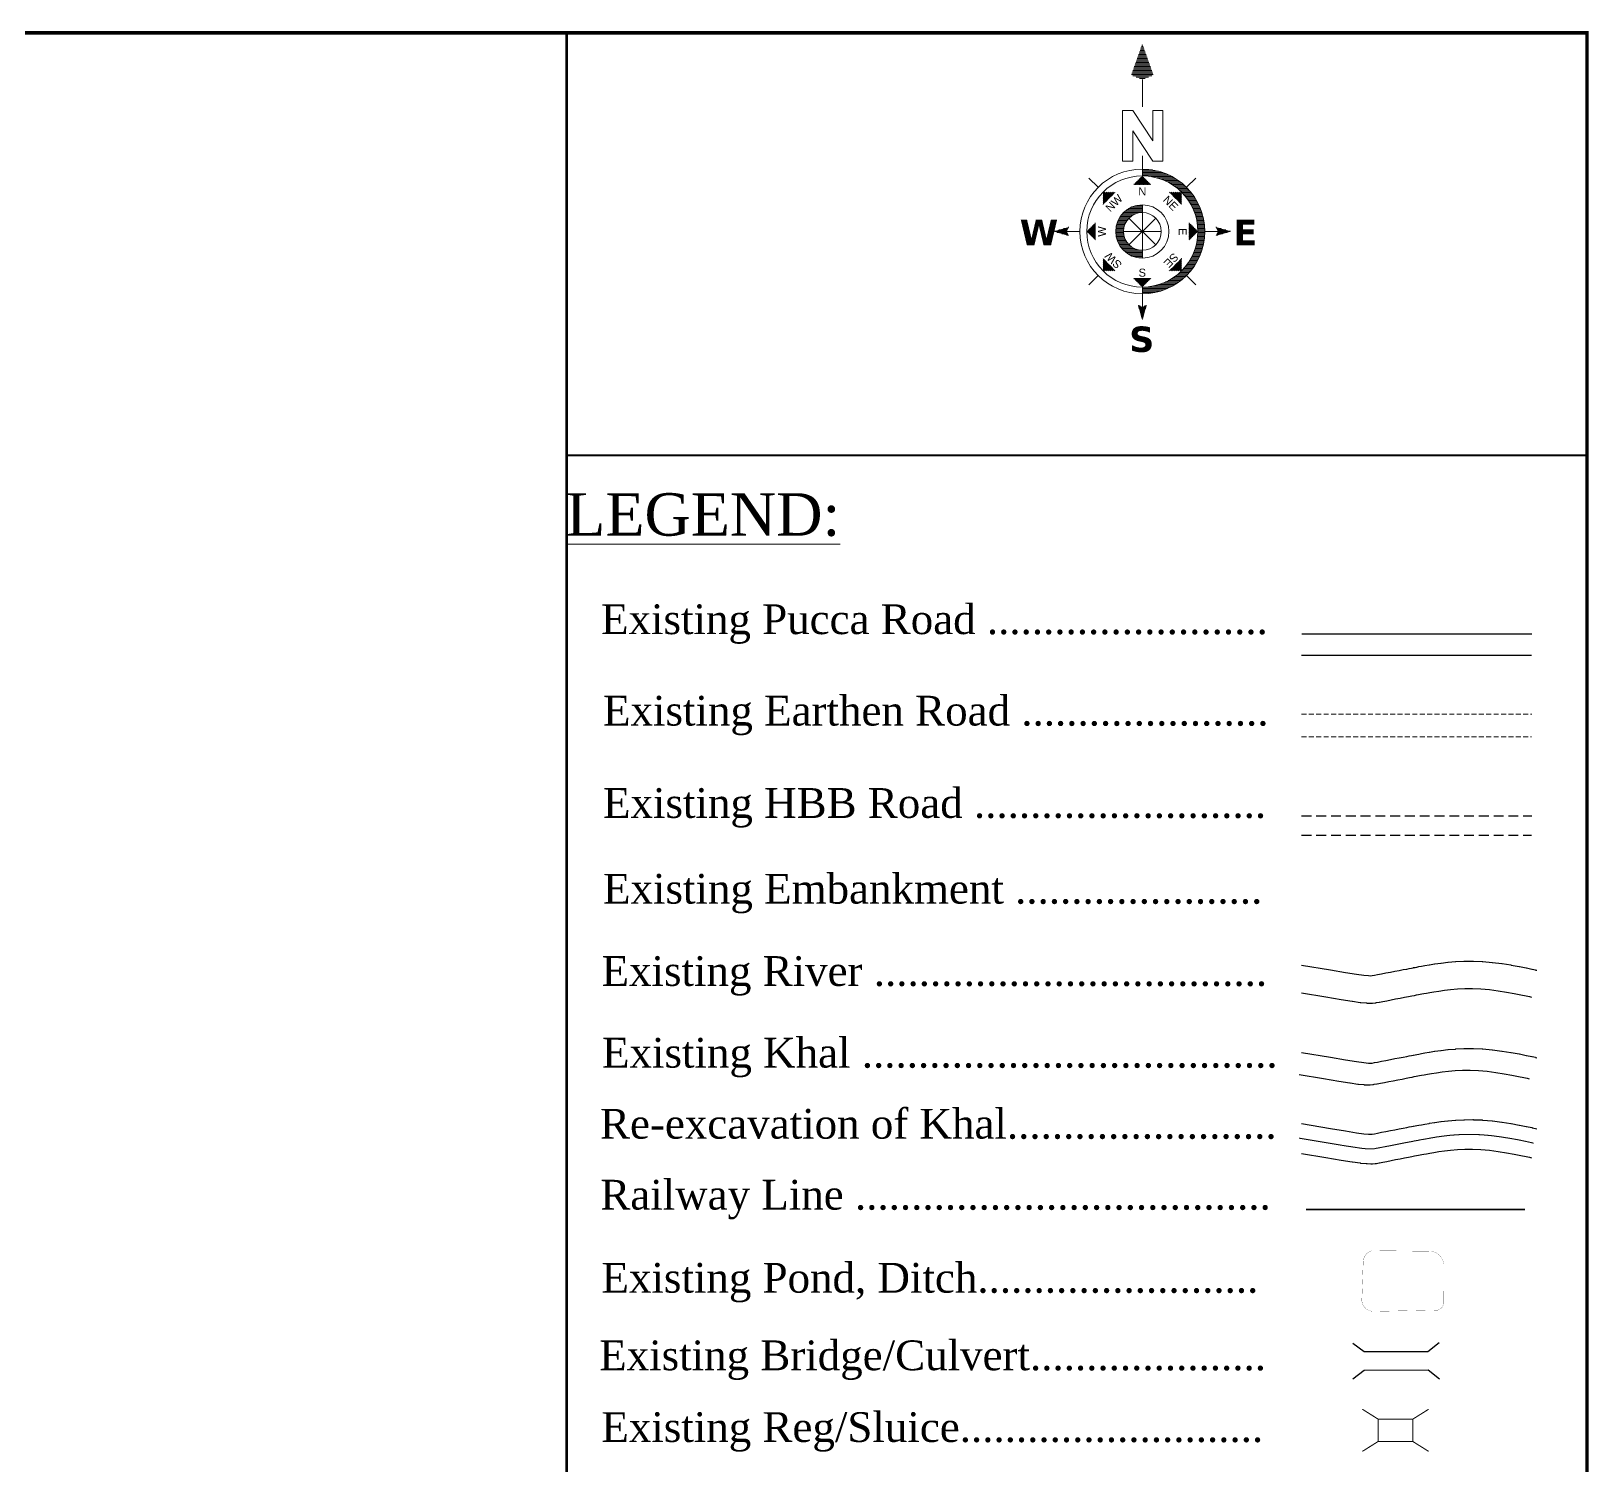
# Model space of a CAD drawing. Header units: millimetres. Extents: x 103 to 26818, y -161884 to -48.
# Drawn here: x 25237 to 26818, y -160468 to -159012 of the extents above; entities that cross this region are included whole.
import ezdxf
from ezdxf.enums import TextEntityAlignment as Align

# ---------------------------------------------------------------- set-up
doc = ezdxf.new("R2010")
doc.units = ezdxf.units.MM
doc.header["$MEASUREMENT"] = 0
for name, pattern in [('CENTERX2', [4, 2.5, -0.5, 0.5, -0.5]), ('DASHED2', [0.375, 0.25, -0.125]), ('HIDDENX2', [0.75, 0.5, -0.25]), ('PHANTOM2', [1.25, 0.625, -0.125, 0.125, -0.125, 0.125, -0.125])]:
    doc.linetypes.add(name, pattern=pattern)
for name, color, linetype in [('boundary', 7, 'Continuous'), ('Earthen Emb', 42, 'Continuous'), ('HBB_BFS Road', 7, 'DASHED2'), ('Khal', 4, 'Continuous'), ('RIVER', 150, 'Continuous')]:
    doc.layers.add(name, color=color, linetype=linetype)
for name, color, linetype, lineweight in [('Bridge or Culvert', 7, 'Continuous', 25), ('Earthan Road', 7, 'DASHED2', 9), ('Existing Str', 7, 'PHANTOM2', 35), ('line', 10, 'Continuous', 9), ('OUTLINE', 7, 'Continuous', 15), ('p2', 32, 'Continuous', 15), ('Pond or Ditch', 7, 'Continuous', 9), ('PUCCA ROAD', 1, 'Continuous', 30), ('Rail Line', 14, 'TRACKS', 35)]:
    doc.layers.add(name, color=color, linetype=linetype, lineweight=lineweight)
doc.styles.add('b', font='times.ttf')
doc.styles.add('LEG', font='romantic.ttf')
doc.styles.add('Romans', font='arial.ttf')
doc.styles.get("Standard").update_dxf_attribs({"font": 'arial.ttf'})
doc.linetypes.add('TRACKS', pattern='A,0.15,[130,ltypeshp.shx,S=0.25,R=0,X=0,Y=0],0.15', length=0.3)
pattern_1 = [(360, (26.19663, 31.512), (2e-14, 0.2822134), [])]
pattern_2 = [(360, (26.19663, 27.11894), (2e-14, 0.2822134), [])]
pattern_3 = [(180, (26.19663, 27.11894), (2e-14, 0.2822134), [])]
pattern_4 = [(45, (26.19663, 27.11894), (-0.199555, 0.199555), [])]
pattern_5 = [(90, (26.19663, 27.11894), (-0.2822134, 2e-14), [])]
pattern_6 = [(135, (26.19663, 27.11894), (-0.199555, -0.199555), [])]
pattern_7 = [(180, (26.19663, 27.11894), (-2e-14, -0.2822134), [])]
pattern_8 = [(225, (26.19663, 27.11894), (0.199555, -0.199555), [])]
pattern_9 = [(270, (26.19663, 27.11894), (0.2822134, -2e-14), [])]
pattern_10 = [(315, (26.19663, 27.11894), (0.199555, 0.199555), [])]

# ---------------------------------------------------------------- blocks, each defined once
blk = doc.blocks.new('A$C5FE22593')
h = blk.add_hatch()
h.set_pattern_fill('_USER', color=11, scale=0.282213, style=0, pattern_type=0)
h.set_pattern_definition(pattern_1)
h.paths.add_polyline_path([(26.2, 66.79), (23.84, 60.2), (26.2, 59.26), (28.55, 60.2)])
h = blk.add_hatch()
h.set_pattern_fill('_USER', color=11, scale=0.282213, style=0, pattern_type=0)
h.set_pattern_definition(pattern_1)
h.paths.add_polyline_path([(26.2, 66.79), (23.84, 60.2), (26.2, 59.26), (28.55, 60.2)])
h = blk.add_hatch()
h.set_pattern_fill('_USER', color=11, scale=0.282213, style=0, pattern_type=0)
h.set_pattern_definition(pattern_1)
h.paths.add_polyline_path([(26.2, 66.79), (23.84, 60.2), (26.2, 59.26), (28.55, 60.2)])
h = blk.add_hatch()
h.set_pattern_fill('_USER', color=11, scale=0.282213, style=0, pattern_type=0)
h.set_pattern_definition(pattern_1)
h.paths.add_polyline_path([(26.2, 66.79), (23.84, 60.2), (26.2, 59.26), (28.55, 60.2)])
h = blk.add_hatch(color=11)
h.paths.add_polyline_path([(26.2, 15.36), (26.2, 13.92, 1), (26.2, 40.32), (26.2, 38.88, -1)])
h.paths.add_polyline_path([(26.2, 31.11), (26.2, 32.76, 1), (26.2, 21.47), (26.2, 23.13, -1)])
h = blk.add_hatch(color=11)
h.paths.add_polyline_path([(26.2, 15.36), (26.2, 13.92, 1), (26.2, 40.32), (26.2, 38.88, -1)])
h.paths.add_polyline_path([(26.2, 31.11), (26.2, 32.76, 1), (26.2, 21.47), (26.2, 23.13, -1)])
h = blk.add_hatch(color=11)
h.paths.add_polyline_path([(26.2, 15.36), (26.2, 13.92, 1), (26.2, 40.32), (26.2, 38.88, -1)])
h.paths.add_polyline_path([(26.2, 31.11), (26.2, 32.76, 1), (26.2, 21.47), (26.2, 23.13, -1)])
h = blk.add_hatch(color=11)
h.paths.add_polyline_path([(26.2, 15.36), (26.2, 13.92, 1), (26.2, 40.32), (26.2, 38.88, -1)])
h.paths.add_polyline_path([(26.2, 31.11), (26.2, 32.76, 1), (26.2, 21.47), (26.2, 23.13, -1)])
h = blk.add_hatch()
h.set_pattern_fill('_USER', color=11, scale=0.282213, style=0, pattern_type=0)
h.set_pattern_definition(pattern_2)
h.paths.add_polyline_path([(39.4, 27.12, 0.414214), (26.2, 40.32), (26.2, 38.88, -0.414214), (37.96, 27.12, -0.414214), (26.2, 15.36), (26.2, 13.92, 0.414214)])
h = blk.add_hatch()
h.set_pattern_fill('_USER', color=11, scale=0.282213, style=0, pattern_type=0)
h.set_pattern_definition(pattern_2)
h.paths.add_polyline_path([(39.4, 27.12, 0.414214), (26.2, 40.32), (26.2, 38.88, -0.414214), (37.96, 27.12, -0.414214), (26.2, 15.36), (26.2, 13.92, 0.414214)])
h = blk.add_hatch()
h.set_pattern_fill('_USER', color=11, scale=0.282213, style=0, pattern_type=0)
h.set_pattern_definition(pattern_2)
h.paths.add_polyline_path([(39.4, 27.12, 0.414214), (26.2, 40.32), (26.2, 38.88, -0.414214), (37.96, 27.12, -0.414214), (26.2, 15.36), (26.2, 13.92, 0.414214)])
h = blk.add_hatch()
h.set_pattern_fill('_USER', color=11, scale=0.282213, style=0, pattern_type=0)
h.set_pattern_definition(pattern_2)
h.paths.add_polyline_path([(39.4, 27.12, 0.414214), (26.2, 40.32), (26.2, 38.88, -0.414214), (37.96, 27.12, -0.414214), (26.2, 15.36), (26.2, 13.92, 0.414214)])
h = blk.add_hatch()
h.set_pattern_fill('_USER', color=11, scale=0.282213, angle=90, style=0, pattern_type=0)
h.set_pattern_definition(pattern_5)
h.paths.add_polyline_path([(28.08, 37), (26.2, 38.88), (24.32, 37)])
h = blk.add_hatch()
h.set_pattern_fill('_USER', color=11, scale=0.282213, angle=90, style=0, pattern_type=0)
h.set_pattern_definition(pattern_5)
h.paths.add_polyline_path([(28.08, 37), (26.2, 38.88), (24.32, 37)])
h = blk.add_hatch()
h.set_pattern_fill('_USER', color=11, scale=0.282213, angle=90, style=0, pattern_type=0)
h.set_pattern_definition(pattern_5)
h.paths.add_polyline_path([(28.08, 37), (26.2, 38.88), (24.32, 37)])
h = blk.add_hatch()
h.set_pattern_fill('_USER', color=11, scale=0.282213, angle=90, style=0, pattern_type=0)
h.set_pattern_definition(pattern_5)
h.paths.add_polyline_path([(28.08, 37), (26.2, 38.88), (24.32, 37)])
h = blk.add_hatch()
h.set_pattern_fill('_USER', color=11, scale=0.282213, angle=135, style=0, pattern_type=0)
h.set_pattern_definition(pattern_6)
h.paths.add_polyline_path([(20.54, 35.43), (17.88, 35.43), (17.88, 32.77)])
h = blk.add_hatch()
h.set_pattern_fill('_USER', color=11, scale=0.282213, angle=135, style=0, pattern_type=0)
h.set_pattern_definition(pattern_6)
h.paths.add_polyline_path([(20.54, 35.43), (17.88, 35.43), (17.88, 32.77)])
h = blk.add_hatch()
h.set_pattern_fill('_USER', color=11, scale=0.282213, angle=135, style=0, pattern_type=0)
h.set_pattern_definition(pattern_6)
h.paths.add_polyline_path([(20.54, 35.43), (17.88, 35.43), (17.88, 32.77)])
h = blk.add_hatch()
h.set_pattern_fill('_USER', color=11, scale=0.282213, angle=135, style=0, pattern_type=0)
h.set_pattern_definition(pattern_6)
h.paths.add_polyline_path([(20.54, 35.43), (17.88, 35.43), (17.88, 32.77)])
h = blk.add_hatch()
h.set_pattern_fill('_USER', color=11, scale=0.282213, angle=45, style=0, pattern_type=0)
h.set_pattern_definition(pattern_4)
h.paths.add_polyline_path([(34.51, 32.77), (34.51, 35.43), (31.85, 35.43)])
h = blk.add_hatch()
h.set_pattern_fill('_USER', color=11, scale=0.282213, angle=45, style=0, pattern_type=0)
h.set_pattern_definition(pattern_4)
h.paths.add_polyline_path([(34.51, 32.77), (34.51, 35.43), (31.85, 35.43)])
h = blk.add_hatch()
h.set_pattern_fill('_USER', color=11, scale=0.282213, angle=45, style=0, pattern_type=0)
h.set_pattern_definition(pattern_4)
h.paths.add_polyline_path([(34.51, 32.77), (34.51, 35.43), (31.85, 35.43)])
h = blk.add_hatch()
h.set_pattern_fill('_USER', color=11, scale=0.282213, angle=45, style=0, pattern_type=0)
h.set_pattern_definition(pattern_4)
h.paths.add_polyline_path([(34.51, 32.77), (34.51, 35.43), (31.85, 35.43)])
h = blk.add_hatch()
h.set_pattern_fill('_USER', color=11, scale=0.282213, style=0, pattern_type=0)
h.set_pattern_definition(pattern_2)
h.paths.add_polyline_path([(26.2, 31.11), (26.2, 32.76, 0.414214), (20.55, 27.12, 0.414214), (26.2, 21.47), (26.2, 23.13, -0.414214), (22.21, 27.12, -0.414214)])
h = blk.add_hatch()
h.set_pattern_fill('_USER', color=11, scale=0.282213, style=0, pattern_type=0)
h.set_pattern_definition(pattern_2)
h.paths.add_polyline_path([(26.2, 31.11), (26.2, 32.76, 0.414214), (20.55, 27.12, 0.414214), (26.2, 21.47), (26.2, 23.13, -0.414214), (22.21, 27.12, -0.414214)])
h = blk.add_hatch()
h.set_pattern_fill('_USER', color=11, scale=0.282213, style=0, pattern_type=0)
h.set_pattern_definition(pattern_2)
h.paths.add_polyline_path([(26.2, 31.11), (26.2, 32.76, 0.414214), (20.55, 27.12, 0.414214), (26.2, 21.47), (26.2, 23.13, -0.414214), (22.21, 27.12, -0.414214)])
h = blk.add_hatch()
h.set_pattern_fill('_USER', color=11, scale=0.282213, style=0, pattern_type=0)
h.set_pattern_definition(pattern_2)
h.paths.add_polyline_path([(26.2, 31.11), (26.2, 32.76, 0.414214), (20.55, 27.12, 0.414214), (26.2, 21.47), (26.2, 23.13, -0.414214), (22.21, 27.12, -0.414214)])
h = blk.add_hatch()
h.set_pattern_fill('_USER', color=11, scale=0.282213, style=0, pattern_type=0)
h.set_pattern_definition(pattern_3)
h.paths.add_polyline_path([(10.67, 26.18), (10.2, 27.12), (10.67, 28.06), (7.38, 27.12)])
h = blk.add_hatch()
h.set_pattern_fill('_USER', color=11, scale=0.282213, style=0, pattern_type=0)
h.set_pattern_definition(pattern_3)
h.paths.add_polyline_path([(10.67, 26.18), (10.2, 27.12), (10.67, 28.06), (7.38, 27.12)])
h = blk.add_hatch()
h.set_pattern_fill('_USER', color=11, scale=0.282213, style=0, pattern_type=0)
h.set_pattern_definition(pattern_3)
h.paths.add_polyline_path([(10.67, 26.18), (10.2, 27.12), (10.67, 28.06), (7.38, 27.12)])
h = blk.add_hatch()
h.set_pattern_fill('_USER', color=11, scale=0.282213, style=0, pattern_type=0)
h.set_pattern_definition(pattern_3)
h.paths.add_polyline_path([(10.67, 26.18), (10.2, 27.12), (10.67, 28.06), (7.38, 27.12)])
h = blk.add_hatch()
h.set_pattern_fill('_USER', color=11, scale=0.282213, angle=180, style=0, pattern_type=0)
h.set_pattern_definition(pattern_7)
h.paths.add_polyline_path([(16.32, 29), (14.44, 27.12), (16.32, 25.24)])
h = blk.add_hatch()
h.set_pattern_fill('_USER', color=11, scale=0.282213, angle=180, style=0, pattern_type=0)
h.set_pattern_definition(pattern_7)
h.paths.add_polyline_path([(16.32, 29), (14.44, 27.12), (16.32, 25.24)])
h = blk.add_hatch()
h.set_pattern_fill('_USER', color=11, scale=0.282213, angle=180, style=0, pattern_type=0)
h.set_pattern_definition(pattern_7)
h.paths.add_polyline_path([(16.32, 29), (14.44, 27.12), (16.32, 25.24)])
h = blk.add_hatch()
h.set_pattern_fill('_USER', color=11, scale=0.282213, angle=180, style=0, pattern_type=0)
h.set_pattern_definition(pattern_7)
h.paths.add_polyline_path([(16.32, 29), (14.44, 27.12), (16.32, 25.24)])
h = blk.add_hatch()
h.set_pattern_fill('_USER', color=11, scale=0.282213, style=0, pattern_type=0)
h.set_pattern_definition(pattern_2)
h.paths.add_polyline_path([(36.07, 29), (36.07, 25.24), (37.96, 27.12)])
h = blk.add_hatch()
h.set_pattern_fill('_USER', color=11, scale=0.282213, style=0, pattern_type=0)
h.set_pattern_definition(pattern_2)
h.paths.add_polyline_path([(36.07, 29), (36.07, 25.24), (37.96, 27.12)])
h = blk.add_hatch()
h.set_pattern_fill('_USER', color=11, scale=0.282213, style=0, pattern_type=0)
h.set_pattern_definition(pattern_2)
h.paths.add_polyline_path([(36.07, 29), (36.07, 25.24), (37.96, 27.12)])
h = blk.add_hatch()
h.set_pattern_fill('_USER', color=11, scale=0.282213, style=0, pattern_type=0)
h.set_pattern_definition(pattern_2)
h.paths.add_polyline_path([(36.07, 29), (36.07, 25.24), (37.96, 27.12)])
h = blk.add_hatch()
h.set_pattern_fill('_USER', color=11, scale=0.282213, style=0, pattern_type=0)
h.set_pattern_definition(pattern_2)
h.paths.add_polyline_path([(45.01, 27.12), (41.72, 28.06), (42.19, 27.12), (41.72, 26.18)])
h = blk.add_hatch()
h.set_pattern_fill('_USER', color=11, scale=0.282213, style=0, pattern_type=0)
h.set_pattern_definition(pattern_2)
h.paths.add_polyline_path([(45.01, 27.12), (41.72, 28.06), (42.19, 27.12), (41.72, 26.18)])
h = blk.add_hatch()
h.set_pattern_fill('_USER', color=11, scale=0.282213, style=0, pattern_type=0)
h.set_pattern_definition(pattern_2)
h.paths.add_polyline_path([(45.01, 27.12), (41.72, 28.06), (42.19, 27.12), (41.72, 26.18)])
h = blk.add_hatch()
h.set_pattern_fill('_USER', color=11, scale=0.282213, style=0, pattern_type=0)
h.set_pattern_definition(pattern_2)
h.paths.add_polyline_path([(45.01, 27.12), (41.72, 28.06), (42.19, 27.12), (41.72, 26.18)])
h = blk.add_hatch()
h.set_pattern_fill('_USER', color=11, scale=0.282213, angle=-135, style=0, pattern_type=0)
h.set_pattern_definition(pattern_8)
h.paths.add_polyline_path([(17.88, 21.46), (17.88, 18.8), (20.54, 18.8)])
h = blk.add_hatch()
h.set_pattern_fill('_USER', color=11, scale=0.282213, angle=-135, style=0, pattern_type=0)
h.set_pattern_definition(pattern_8)
h.paths.add_polyline_path([(17.88, 21.46), (17.88, 18.8), (20.54, 18.8)])
h = blk.add_hatch()
h.set_pattern_fill('_USER', color=11, scale=0.282213, angle=-135, style=0, pattern_type=0)
h.set_pattern_definition(pattern_8)
h.paths.add_polyline_path([(17.88, 21.46), (17.88, 18.8), (20.54, 18.8)])
h = blk.add_hatch()
h.set_pattern_fill('_USER', color=11, scale=0.282213, angle=-135, style=0, pattern_type=0)
h.set_pattern_definition(pattern_8)
h.paths.add_polyline_path([(17.88, 21.46), (17.88, 18.8), (20.54, 18.8)])
h = blk.add_hatch()
h.set_pattern_fill('_USER', color=11, scale=0.282213, angle=-45, style=0, pattern_type=0)
h.set_pattern_definition(pattern_10)
h.paths.add_polyline_path([(31.85, 18.8), (34.51, 18.8), (34.51, 21.46)])
h = blk.add_hatch()
h.set_pattern_fill('_USER', color=11, scale=0.282213, angle=-45, style=0, pattern_type=0)
h.set_pattern_definition(pattern_10)
h.paths.add_polyline_path([(31.85, 18.8), (34.51, 18.8), (34.51, 21.46)])
h = blk.add_hatch()
h.set_pattern_fill('_USER', color=11, scale=0.282213, angle=-45, style=0, pattern_type=0)
h.set_pattern_definition(pattern_10)
h.paths.add_polyline_path([(31.85, 18.8), (34.51, 18.8), (34.51, 21.46)])
h = blk.add_hatch()
h.set_pattern_fill('_USER', color=11, scale=0.282213, angle=-45, style=0, pattern_type=0)
h.set_pattern_definition(pattern_10)
h.paths.add_polyline_path([(31.85, 18.8), (34.51, 18.8), (34.51, 21.46)])
h = blk.add_hatch()
h.set_pattern_fill('_USER', color=11, scale=0.282213, angle=-90, style=0, pattern_type=0)
h.set_pattern_definition(pattern_9)
h.paths.add_polyline_path([(24.32, 17.24), (26.2, 15.36), (28.08, 17.24)])
h = blk.add_hatch()
h.set_pattern_fill('_USER', color=11, scale=0.282213, angle=-90, style=0, pattern_type=0)
h.set_pattern_definition(pattern_9)
h.paths.add_polyline_path([(24.32, 17.24), (26.2, 15.36), (28.08, 17.24)])
h = blk.add_hatch()
h.set_pattern_fill('_USER', color=11, scale=0.282213, angle=-90, style=0, pattern_type=0)
h.set_pattern_definition(pattern_9)
h.paths.add_polyline_path([(24.32, 17.24), (26.2, 15.36), (28.08, 17.24)])
h = blk.add_hatch()
h.set_pattern_fill('_USER', color=11, scale=0.282213, angle=-90, style=0, pattern_type=0)
h.set_pattern_definition(pattern_9)
h.paths.add_polyline_path([(24.32, 17.24), (26.2, 15.36), (28.08, 17.24)])
h = blk.add_hatch()
h.set_pattern_fill('_USER', color=11, scale=0.282213, style=0, pattern_type=0)
h.set_pattern_definition(pattern_2)
h.paths.add_polyline_path([(27.14, 11.6), (26.2, 11.13), (25.26, 11.6), (26.2, 8.3)])
h = blk.add_hatch()
h.set_pattern_fill('_USER', color=11, scale=0.282213, style=0, pattern_type=0)
h.set_pattern_definition(pattern_2)
h.paths.add_polyline_path([(27.14, 11.6), (26.2, 11.13), (25.26, 11.6), (26.2, 8.3)])
h = blk.add_hatch()
h.set_pattern_fill('_USER', color=11, scale=0.282213, style=0, pattern_type=0)
h.set_pattern_definition(pattern_2)
h.paths.add_polyline_path([(27.14, 11.6), (26.2, 11.13), (25.26, 11.6), (26.2, 8.3)])
h = blk.add_hatch()
h.set_pattern_fill('_USER', color=11, scale=0.282213, style=0, pattern_type=0)
h.set_pattern_definition(pattern_2)
h.paths.add_polyline_path([(27.14, 11.6), (26.2, 11.13), (25.26, 11.6), (26.2, 8.3)])
at = {"color": 11}
for p, q in [((26.2, 53.5), (26.2, 59.26)), ((26.2, 53.5), (26.2, 59.26)), ((26.2, 53.5), (26.2, 59.26)), ((26.2, 53.5), (26.2, 59.26)), ((26.2, 40.32), (26.2, 43.11)), ((26.2, 40.32), (26.2, 43.11)), ((26.2, 40.32), (26.2, 43.11)), ((26.2, 40.32), (26.2, 43.11)), ((26.2, 40.32), (26.2, 38.88)), ((26.2, 40.32), (26.2, 38.88)), ((26.2, 40.32), (26.2, 38.88)), ((26.2, 40.32), (26.2, 38.88)), ((16.86, 36.46), (14.89, 38.43)), ((16.86, 36.46), (14.89, 38.43)), ((16.86, 36.46), (14.89, 38.43)), ((16.86, 36.46), (14.89, 38.43)), ((35.53, 36.46), (37.5, 38.43)), ((35.53, 36.46), (37.5, 38.43)), ((35.53, 36.46), (37.5, 38.43)), ((35.53, 36.46), (37.5, 38.43)), ((23.37, 24.3), (29.02, 29.94)), ((29.02, 24.3), (23.37, 29.94)), ((29.02, 29.94), (23.37, 24.3)), ((23.37, 29.94), (29.02, 24.3)), ((23.37, 24.3), (29.02, 29.94)), ((29.02, 24.3), (23.37, 29.94)), ((29.02, 29.94), (23.37, 24.3)), ((23.37, 29.94), (29.02, 24.3)), ((23.37, 24.3), (29.02, 29.94)), ((29.02, 24.3), (23.37, 29.94)), ((29.02, 29.94), (23.37, 24.3)), ((23.37, 29.94), (29.02, 24.3)), ((23.37, 24.3), (29.02, 29.94)), ((29.02, 24.3), (23.37, 29.94)), ((29.02, 29.94), (23.37, 24.3)), ((23.37, 29.94), (29.02, 24.3)), ((26.2, 31.11), (26.2, 32.76)), ((26.2, 31.11), (26.2, 32.76)), ((26.2, 31.11), (26.2, 32.76)), ((26.2, 31.11), (26.2, 32.76)), ((26.2, 23.13), (26.2, 31.11)), ((26.2, 31.11), (26.2, 23.13)), ((26.2, 23.13), (26.2, 31.11)), ((26.2, 31.11), (26.2, 23.13)), ((26.2, 23.13), (26.2, 31.11)), ((26.2, 31.11), (26.2, 23.13)), ((26.2, 23.13), (26.2, 31.11)), ((26.2, 31.11), (26.2, 23.13)), ((12.99, 27.12), (10.2, 27.12)), ((12.99, 27.12), (10.2, 27.12)), ((12.99, 27.12), (10.2, 27.12)), ((12.99, 27.12), (10.2, 27.12)), ((22.21, 27.12), (30.19, 27.12)), ((30.19, 27.12), (22.21, 27.12)), ((22.21, 27.12), (30.19, 27.12)), ((30.19, 27.12), (22.21, 27.12)), ((22.21, 27.12), (30.19, 27.12)), ((30.19, 27.12), (22.21, 27.12)), ((22.21, 27.12), (30.19, 27.12)), ((30.19, 27.12), (22.21, 27.12)), ((39.4, 27.12), (42.19, 27.12)), ((39.4, 27.12), (42.19, 27.12)), ((39.4, 27.12), (42.19, 27.12)), ((39.4, 27.12), (42.19, 27.12)), ((26.2, 23.13), (26.2, 21.47)), ((26.2, 23.13), (26.2, 21.47)), ((26.2, 23.13), (26.2, 21.47)), ((26.2, 23.13), (26.2, 21.47)), ((16.86, 17.78), (14.89, 15.81)), ((16.86, 17.78), (14.89, 15.81)), ((16.86, 17.78), (14.89, 15.81)), ((16.86, 17.78), (14.89, 15.81)), ((35.53, 17.78), (37.5, 15.81)), ((35.53, 17.78), (37.5, 15.81)), ((35.53, 17.78), (37.5, 15.81)), ((35.53, 17.78), (37.5, 15.81)), ((26.2, 13.92), (26.2, 15.36)), ((26.2, 13.92), (26.2, 15.36)), ((26.2, 13.92), (26.2, 15.36)), ((26.2, 13.92), (26.2, 15.36)), ((26.2, 13.92), (26.2, 11.13)), ((26.2, 13.92), (26.2, 11.13)), ((26.2, 13.92), (26.2, 11.13)), ((26.2, 13.92), (26.2, 11.13))]:
    blk.add_line(p, q, dxfattribs=at)
at = {"color": 1}
for p, q in [((22.03, 52.68), (24.16, 52.68)), ((22.03, 42.01), (22.03, 52.68)), ((22.03, 52.68), (24.16, 52.68)), ((22.03, 42.01), (22.03, 52.68)), ((22.03, 52.68), (24.16, 52.68)), ((22.03, 42.01), (22.03, 52.68)), ((22.03, 52.68), (24.16, 52.68)), ((22.03, 42.01), (22.03, 52.68)), ((24.16, 52.68), (28.43, 46.28)), ((24.16, 52.68), (28.43, 46.28)), ((24.16, 52.68), (28.43, 46.28)), ((24.16, 52.68), (28.43, 46.28)), ((28.43, 52.68), (30.56, 52.68)), ((28.43, 46.28), (28.43, 52.68)), ((28.43, 52.68), (30.56, 52.68)), ((28.43, 46.28), (28.43, 52.68)), ((28.43, 52.68), (30.56, 52.68)), ((28.43, 46.28), (28.43, 52.68)), ((28.43, 52.68), (30.56, 52.68)), ((28.43, 46.28), (28.43, 52.68)), ((30.56, 52.68), (30.56, 42.01)), ((30.56, 52.68), (30.56, 42.01)), ((30.56, 52.68), (30.56, 42.01)), ((30.56, 52.68), (30.56, 42.01)), ((24.16, 48.41), (24.16, 42.01)), ((28.43, 42.01), (24.16, 48.41)), ((24.16, 48.41), (24.16, 42.01)), ((28.43, 42.01), (24.16, 48.41)), ((24.16, 48.41), (24.16, 42.01)), ((28.43, 42.01), (24.16, 48.41)), ((24.16, 48.41), (24.16, 42.01)), ((28.43, 42.01), (24.16, 48.41)), ((24.16, 42.01), (22.03, 42.01)), ((24.16, 42.01), (22.03, 42.01)), ((24.16, 42.01), (22.03, 42.01)), ((24.16, 42.01), (22.03, 42.01)), ((30.56, 42.01), (28.43, 42.01)), ((30.56, 42.01), (28.43, 42.01)), ((30.56, 42.01), (28.43, 42.01)), ((30.56, 42.01), (28.43, 42.01))]:
    blk.add_line(p, q, dxfattribs=at)
at = {"color": 11}
for radius in [13.2, 13.2, 13.2, 13.2, 11.76, 11.76, 11.76, 11.76, 5.64, 5.64, 5.64, 5.64, 3.99, 3.99, 3.99, 3.99]:
    blk.add_circle((26.2, 27.12), radius, dxfattribs=at)
for points in [[(26.2, 66.79), (23.84, 60.2), (26.2, 59.26)], [(26.2, 66.79), (23.84, 60.2), (26.2, 59.26)], [(26.2, 66.79), (23.84, 60.2), (26.2, 59.26)], [(26.2, 66.79), (23.84, 60.2), (26.2, 59.26)], [(26.2, 59.26), (28.55, 60.2), (26.2, 66.79)], [(26.2, 59.26), (28.55, 60.2), (26.2, 66.79)], [(26.2, 59.26), (28.55, 60.2), (26.2, 66.79)], [(26.2, 59.26), (28.55, 60.2), (26.2, 66.79)], [(26.2, 38.88), (28.08, 37), (24.32, 37)], [(26.2, 38.88), (28.08, 37), (24.32, 37)], [(26.2, 38.88), (28.08, 37), (24.32, 37)], [(26.2, 38.88), (28.08, 37), (24.32, 37)], [(17.88, 35.43), (20.54, 35.43), (17.88, 32.77)], [(17.88, 35.43), (20.54, 35.43), (17.88, 32.77)], [(17.88, 35.43), (20.54, 35.43), (17.88, 32.77)], [(17.88, 35.43), (20.54, 35.43), (17.88, 32.77)], [(34.51, 35.43), (34.51, 32.77), (31.85, 35.43)], [(34.51, 35.43), (34.51, 32.77), (31.85, 35.43)], [(34.51, 35.43), (34.51, 32.77), (31.85, 35.43)], [(34.51, 35.43), (34.51, 32.77), (31.85, 35.43)], [(7.38, 27.12), (10.67, 28.06), (10.2, 27.12)], [(7.38, 27.12), (10.67, 28.06), (10.2, 27.12)], [(7.38, 27.12), (10.67, 28.06), (10.2, 27.12)], [(7.38, 27.12), (10.67, 28.06), (10.2, 27.12)], [(10.67, 26.18), (10.2, 27.12), (7.38, 27.12)], [(10.67, 26.18), (10.2, 27.12), (7.38, 27.12)], [(10.67, 26.18), (10.2, 27.12), (7.38, 27.12)], [(10.67, 26.18), (10.2, 27.12), (7.38, 27.12)], [(14.44, 27.12), (16.32, 29), (16.32, 25.24)], [(14.44, 27.12), (16.32, 29), (16.32, 25.24)], [(14.44, 27.12), (16.32, 29), (16.32, 25.24)], [(14.44, 27.12), (16.32, 29), (16.32, 25.24)], [(37.96, 27.12), (36.07, 25.24), (36.07, 29)], [(37.96, 27.12), (36.07, 25.24), (36.07, 29)], [(37.96, 27.12), (36.07, 25.24), (36.07, 29)], [(37.96, 27.12), (36.07, 25.24), (36.07, 29)], [(41.72, 28.06), (42.19, 27.12), (45.01, 27.12)], [(41.72, 28.06), (42.19, 27.12), (45.01, 27.12)], [(41.72, 28.06), (42.19, 27.12), (45.01, 27.12)], [(41.72, 28.06), (42.19, 27.12), (45.01, 27.12)], [(45.01, 27.12), (41.72, 26.18), (42.19, 27.12)], [(45.01, 27.12), (41.72, 26.18), (42.19, 27.12)], [(45.01, 27.12), (41.72, 26.18), (42.19, 27.12)], [(45.01, 27.12), (41.72, 26.18), (42.19, 27.12)], [(17.88, 18.8), (17.88, 21.46), (20.54, 18.8)], [(17.88, 18.8), (17.88, 21.46), (20.54, 18.8)], [(17.88, 18.8), (17.88, 21.46), (20.54, 18.8)], [(17.88, 18.8), (17.88, 21.46), (20.54, 18.8)], [(34.51, 18.8), (31.85, 18.8), (34.51, 21.46)], [(34.51, 18.8), (31.85, 18.8), (34.51, 21.46)], [(34.51, 18.8), (31.85, 18.8), (34.51, 21.46)], [(34.51, 18.8), (31.85, 18.8), (34.51, 21.46)], [(26.2, 15.36), (24.32, 17.24), (28.08, 17.24)], [(26.2, 15.36), (24.32, 17.24), (28.08, 17.24)], [(26.2, 15.36), (24.32, 17.24), (28.08, 17.24)], [(26.2, 15.36), (24.32, 17.24), (28.08, 17.24)], [(26.2, 8.3), (25.26, 11.6), (26.2, 11.13)], [(26.2, 8.3), (25.26, 11.6), (26.2, 11.13)], [(26.2, 8.3), (25.26, 11.6), (26.2, 11.13)], [(26.2, 8.3), (25.26, 11.6), (26.2, 11.13)], [(27.14, 11.6), (26.2, 11.13), (26.2, 8.3)], [(27.14, 11.6), (26.2, 11.13), (26.2, 8.3)], [(27.14, 11.6), (26.2, 11.13), (26.2, 8.3)], [(27.14, 11.6), (26.2, 11.13), (26.2, 8.3)]]:
    blk.add_solid(points, dxfattribs=at)
at = {"color": 11, "style": 'Romans'}
for s, p in [('N', (26.2, 34.74)), ('N', (26.2, 34.74)), ('N', (26.2, 34.74)), ('N', (26.2, 34.74)), ('S', (26.19, 17.56)), ('S', (26.19, 17.56)), ('S', (26.19, 17.56)), ('S', (26.19, 17.56))]:
    blk.add_text(s, height=1.69, dxfattribs=at).set_placement(p, align=Align.CENTER)
for s, height, rotation, p in [('NW', 1.693, 45, (20.81, 32.51)), ('NW', 1.693, 45, (20.81, 32.51)), ('NW', 1.693, 45, (20.81, 32.51)), ('NW', 1.693, 45, (20.81, 32.51)), ('NE', 1.693, 315, (31.57, 32.5)), ('NE', 1.693, 315, (31.57, 32.5)), ('NE', 1.693, 315, (31.57, 32.5)), ('NE', 1.693, 315, (31.57, 32.5)), ('W', 1.69, 90, (18.48, 27.11)), ('W', 1.69, 90, (18.48, 27.11)), ('W', 1.69, 90, (18.48, 27.11)), ('W', 1.69, 90, (18.48, 27.11)), ('E', 1.69, 270, (33.89, 27.05)), ('E', 1.69, 270, (33.89, 27.05)), ('E', 1.69, 270, (33.89, 27.05)), ('E', 1.69, 270, (33.89, 27.05)), ('SW', 1.693, 135, (20.67, 21.59)), ('SW', 1.693, 135, (20.67, 21.59)), ('SW', 1.693, 135, (20.67, 21.59)), ('SW', 1.693, 135, (20.67, 21.59)), ('SE', 1.693, 225, (31.7, 21.6)), ('SE', 1.693, 225, (31.7, 21.6)), ('SE', 1.693, 225, (31.7, 21.6)), ('SE', 1.693, 225, (31.7, 21.6))]:
    blk.add_text(s, height=height, rotation=rotation, dxfattribs=at).set_placement(p, align=Align.CENTER)
at = {"layer": 'p2', "color": 1, "char_height": 5.3676, "attachment_point": 5}
for s, insert in [('{\\fVerdana|b1|i0|c0|p34;W}', (4.33, 26.9)), ('{\\fVerdana|b1|i0|c0|p34;W}', (4.33, 26.9)), ('{\\fVerdana|b1|i0|c0|p34;W}', (4.33, 26.9)), ('{\\fVerdana|b1|i0|c0|p34;W}', (4.33, 26.9)), ('{\\fVerdana|b1|i0|c0|p34;E}', (47.97, 26.9)), ('{\\fVerdana|b1|i0|c0|p34;E}', (47.97, 26.9)), ('{\\fVerdana|b1|i0|c0|p34;E}', (47.97, 26.9)), ('{\\fVerdana|b1|i0|c0|p34;E}', (47.97, 26.9)), ('{\\fVerdana|b1|i0|c0|p34;S}', (26.07, 4.27)), ('{\\fVerdana|b1|i0|c0|p34;S}', (26.07, 4.27)), ('{\\fVerdana|b1|i0|c0|p34;S}', (26.07, 4.27)), ('{\\fVerdana|b1|i0|c0|p34;S}', (26.07, 4.27))]:
    blk.add_mtext(s, dxfattribs=dict(at, insert=insert))

msp = doc.modelspace()

# ---------------------------------------------------------------- linework, layer by layer
at = {"layer": 'boundary', "color": 0}
for points, const_width in [([(22791.5, -159014), (26815.7, -159014), (26815.7, -161882.6), (22791.5, -161882.6), (22791.5, -159014)], 3.67), ([(25780.4, -161222), (25780.4, -159014)], 2.67), ([(25780.4, -159442.6), (26815.7, -159442.6)], 2.35)]:
    msp.add_lwpolyline(points, dxfattribs=dict(at, const_width=const_width))
at = {"layer": 'Bridge or Culvert', "color": 7, "linetype": 'Continuous', "lineweight": 30}
for points in [[(26577.9, -160343.4), (26589.4, -160352.1), (26654.3, -160351.9), (26665.7, -160342.8)], [(26578, -160379.8), (26589.5, -160370.9), (26654.4, -160370.7), (26665.9, -160379.7)]]:
    msp.add_lwpolyline(points, dxfattribs=at)
at = {"layer": 'Earthan Road', "color": 7, "linetype": 'HIDDENX2', "ltscale": 10}
for points in [[(26526, -159705.4), (26759.6, -159705.4)], [(26526, -159728.4), (26759.5, -159728.4)]]:
    msp.add_lwpolyline(points, dxfattribs=at)
at = {"layer": 'Earthen Emb', "lineweight": 30}
for points in [[(26526, -159891.2, 0, 0, 0), (26759.5, -159891.2, 9.97, 9.97, 0)], [(26526, -159915.7, 0, 0, 0), (26759.5, -159915.7, 9.97, 9.97, 0)]]:
    msp.add_lwpolyline(points, format="xyseb", dxfattribs=at)
at = {"layer": 'Existing Str', "linetype": 'Continuous', "const_width": 1.05}
for points in [[(26587.7, -160410.6), (26603.8, -160420.7), (26638.9, -160420.7), (26655, -160410.6)], [(26603.8, -160443.3), (26603.8, -160420.7)], [(26638.9, -160443.3), (26638.9, -160420.7)], [(26587.7, -160453.4), (26603.8, -160443.3), (26638.9, -160443.3), (26655, -160453.4)]]:
    msp.add_lwpolyline(points, dxfattribs=at)
at = {"layer": 'HBB_BFS Road', "color": 1, "linetype": 'DASHED2', "lineweight": 25, "ltscale": 40, "flags": 128}
for points in [[(26526, -159808.6), (26759.6, -159808.6)], [(26526, -159828.1), (26759.5, -159828.1)]]:
    msp.add_lwpolyline(points, dxfattribs=at)
at = {"layer": 'Khal', "color": 4, "linetype": 'Continuous'}
for points in [[(26526, -160048.6), (26555.4, -160053.5), (26570.6, -160056.1), (26581.7, -160057.8), (26589.2, -160058.9), (26593.8, -160059.3), (26596.2, -160059.4), (26597.7, -160059.3), (26599.9, -160058.9), (26603.2, -160058.3), (26607.2, -160057.5), (26611.6, -160056.6), (26616.2, -160055.7), (26620.8, -160054.8), (26625.2, -160054), (26629.2, -160053.2), (26632.7, -160052.6), (26635.4, -160052), (26637.6, -160051.6, -0.000461), (26637.6, -160051.6), (26639.4, -160051.2, -0.000727), (26639.5, -160051.2), (26641.2, -160050.9, -0.000788), (26641.2, -160050.9), (26643.1, -160050.6, -0.0006), (26643.1, -160050.6), (26645.2, -160050.2, -0.00033), (26645.2, -160050.2), (26647.9, -160049.7), (26651.3, -160049.1, -0.000676), (26651.3, -160049.1), (26655.6, -160048.3, -0.003183), (26655.8, -160048.3), (26661, -160047.4, -0.005207), (26661.3, -160047.4), (26667.3, -160046.5, -0.006703), (26667.6, -160046.5), (26674.4, -160045.7, -0.007978), (26674.8, -160045.7), (26682.2, -160045.1, -0.009172), (26682.7, -160045), (26690.7, -160044.7, -0.010353), (26691.3, -160044.6), (26699.8, -160044.6, -0.01156), (26700.5, -160044.6), (26709.4, -160045, -0.011928), (26710.1, -160045), (26719.4, -160045.8, -0.009419), (26719.9, -160045.9), (26729.2, -160047.1, -0.007149), (26729.6, -160047.1), (26738.5, -160048.5, -0.0056), (26738.8, -160048.6), (26746.9, -160050, -0.004498), (26747.2, -160050.1), (26754.1, -160051.5, -0.003682), (26754.3, -160051.5), (26759.8, -160052.7, -0.003044), (26760, -160052.7), (26763.5, -160053.5, -0.002369), (26763.6, -160053.6), (26764.9, -160053.9)], [(26523.6, -160071), (26548.4, -160075.1, 0.000575), (26548.4, -160075.1), (26563.8, -160077.7, 0.001752), (26563.9, -160077.7), (26575.1, -160079.5, 0.00424), (26575.3, -160079.5), (26583.2, -160080.6, 0.009421), (26583.7, -160080.7), (26589.1, -160081.2, 0.018889), (26590.2, -160081.3), (26593.9, -160081.4, 0.028642), (26595.5, -160081.3), (26598.4, -160081.1, 0.022093), (26599.6, -160080.9), (26602.4, -160080.4, 0.00369), (26602.6, -160080.4), (26606.1, -160079.7), (26610.1, -160078.9), (26614.5, -160078.1), (26619.1, -160077.2), (26623.7, -160076.3), (26628.1, -160075.5), (26632.1, -160074.7), (26635.5, -160074), (26638.3, -160073.5), (26640.4, -160073.1), (26642.2, -160072.7), (26643.9, -160072.4), (26645.7, -160072.1), (26647.8, -160071.7), (26650.4, -160071.2), (26653.8, -160070.6), (26658, -160069.9), (26662.9, -160069.1), (26668.6, -160068.3), (26675, -160067.5), (26681.9, -160067), (26689.3, -160066.6), (26697.3, -160066.6), (26705.6, -160066.9), (26714.3, -160067.7), (26723.1, -160068.8), (26731.6, -160070.2), (26739.5, -160071.6), (26746.2, -160072.9), (26751.5, -160074), (26754.9, -160074.8), (26757.1, -160075.3)]]:
    msp.add_lwpolyline(points, format="xyb", dxfattribs=at)
at = {"layer": 'Khal', "color": 3, "lineweight": 25, "ltscale": 0.1}
for points in [[(26526, -160120.8), (26555.4, -160125.7), (26570.6, -160128.2), (26581.7, -160130), (26589.2, -160131), (26593.8, -160131.5), (26596.2, -160131.6), (26597.7, -160131.4), (26599.9, -160131), (26603.2, -160130.4), (26607.2, -160129.6), (26611.6, -160128.8), (26616.2, -160127.9), (26620.8, -160127), (26625.2, -160126.1), (26629.2, -160125.4), (26632.7, -160124.7), (26635.4, -160124.2), (26637.6, -160123.8, -0.000461), (26637.6, -160123.7), (26639.4, -160123.4, -0.000727), (26639.5, -160123.4), (26641.2, -160123.1, -0.000788), (26641.2, -160123.1), (26643.1, -160122.7, -0.0006), (26643.1, -160122.7), (26645.2, -160122.3, -0.00033), (26645.2, -160122.3), (26647.9, -160121.9), (26651.3, -160121.2, -0.000676), (26651.3, -160121.2), (26655.6, -160120.5, -0.003183), (26655.8, -160120.4), (26661, -160119.6, -0.005207), (26661.3, -160119.5), (26667.3, -160118.7, -0.006703), (26667.6, -160118.6), (26674.4, -160117.9, -0.007978), (26674.8, -160117.8), (26682.2, -160117.2, -0.009172), (26682.7, -160117.2), (26690.7, -160116.8, -0.010353), (26691.3, -160116.8), (26699.8, -160116.7, -0.01156), (26700.5, -160116.8), (26709.4, -160117.1, -0.011928), (26710.1, -160117.2), (26719.4, -160118, -0.009419), (26719.9, -160118.1), (26729.2, -160119.2, -0.007149), (26729.6, -160119.3), (26738.5, -160120.7, -0.0056), (26738.8, -160120.7), (26746.9, -160122.2, -0.004498), (26747.2, -160122.2), (26754.1, -160123.6, -0.003682), (26754.3, -160123.7), (26759.8, -160124.8, -0.003044), (26760, -160124.9), (26763.5, -160125.7, -0.002369), (26763.6, -160125.7), (26764.9, -160126)], [(26526, -160151.1), (26550.8, -160155.3, 0.000575), (26550.8, -160155.3), (26566.2, -160157.8, 0.001752), (26566.2, -160157.8), (26577.5, -160159.6, 0.00424), (26577.7, -160159.6), (26585.6, -160160.7, 0.009421), (26586.1, -160160.8), (26591.5, -160161.4, 0.018889), (26592.6, -160161.4), (26596.3, -160161.5, 0.028642), (26597.9, -160161.5), (26600.8, -160161.2, 0.022093), (26602, -160161.1), (26604.8, -160160.6, 0.00369), (26605, -160160.5), (26608.5, -160159.9), (26612.5, -160159.1), (26616.9, -160158.2), (26621.5, -160157.3), (26626.1, -160156.4), (26630.5, -160155.6), (26634.5, -160154.8), (26637.9, -160154.2), (26640.7, -160153.6), (26642.8, -160153.2), (26644.6, -160152.9), (26646.3, -160152.6), (26648.1, -160152.2), (26650.2, -160151.8), (26652.8, -160151.4), (26656.2, -160150.8), (26660.4, -160150), (26665.3, -160149.2), (26671, -160148.4), (26677.3, -160147.7), (26684.3, -160147.1), (26691.7, -160146.7), (26699.6, -160146.7), (26708, -160147), (26716.7, -160147.8), (26725.5, -160148.9), (26734, -160150.3), (26741.9, -160151.7), (26748.6, -160153), (26753.9, -160154.2), (26757.3, -160154.9), (26759.5, -160155.4)]]:
    msp.add_lwpolyline(points, format="xyb", dxfattribs=at)
at = {"layer": 'Khal', "color": 7, "linetype": 'CENTERX2', "lineweight": 30, "ltscale": 5, "const_width": 1.05}
msp.add_lwpolyline([(26523.5, -160135.5), (26552.9, -160140.4), (26568.2, -160143), (26579.5, -160144.7), (26587.4, -160145.9), (26592.9, -160146.4), (26596.7, -160146.5), (26599.7, -160146.3), (26602.6, -160145.7), (26606, -160145.1), (26610, -160144.3), (26614.4, -160143.5), (26619, -160142.6), (26623.6, -160141.7), (26628, -160140.8), (26632.1, -160140), (26635.5, -160139.4), (26638.2, -160138.9), (26640.4, -160138.4), (26642.2, -160138.1), (26644, -160137.8), (26645.8, -160137.4), (26647.9, -160137), (26650.5, -160136.6), (26653.9, -160136), (26658.2, -160135.2), (26663.4, -160134.3), (26669.4, -160133.5), (26676.1, -160132.7), (26683.5, -160132.1), (26691.4, -160131.7), (26699.9, -160131.7), (26708.8, -160132.1), (26718, -160132.9), (26727.3, -160134.1), (26736.1, -160135.5), (26744.3, -160136.9), (26751.2, -160138.3), (26756.7, -160139.5), (26760.2, -160140.3), (26761.5, -160140.6)], dxfattribs=at)
at = {"layer": 'Pond or Ditch', "color": 4, "const_width": 0.175}
msp.add_lwpolyline([(26597.2, -160249.7), (26656, -160250.3, -0.407338), (26670.3, -160264.5), (26670.1, -160302.6, -0.346244), (26664.1, -160310.1), (26599.4, -160311.3, -0.392601), (26587.2, -160300.4), (26588.6, -160260.8, -0.321685), (26597.2, -160249.7, -5.135448)], format="xyb", dxfattribs=at)
at = {"layer": 'PUCCA ROAD', "lineweight": 25}
for points in [[(26526.2, -159623.6), (26759.6, -159623.6)], [(26526, -159645.4), (26759.5, -159645.4)]]:
    msp.add_lwpolyline(points, dxfattribs=at)
at = {"layer": 'Rail Line', "color": 212, "ltscale": 10, "true_color": 0xc529d6}
msp.add_line((26530.6, -160208), (26752.7, -160208), dxfattribs=at)
at = {"layer": 'RIVER', "color": 4, "linetype": 'Continuous'}
for points in [[(26526, -159959.9), (26555.4, -159964.8), (26570.6, -159967.4), (26581.7, -159969.1), (26589.2, -159970.2), (26593.8, -159970.6), (26596.2, -159970.7), (26597.7, -159970.6), (26599.9, -159970.2), (26603.2, -159969.6), (26607.2, -159968.8), (26611.6, -159967.9), (26616.2, -159967), (26620.8, -159966.1), (26625.2, -159965.3), (26629.2, -159964.5), (26632.7, -159963.9), (26635.4, -159963.3), (26637.6, -159962.9, -0.000461), (26637.6, -159962.9), (26639.4, -159962.6, -0.000727), (26639.5, -159962.5), (26641.2, -159962.2, -0.000788), (26641.2, -159962.2), (26643.1, -159961.9, -0.0006), (26643.1, -159961.9), (26645.2, -159961.5, -0.00033), (26645.2, -159961.5), (26647.9, -159961), (26651.3, -159960.4, -0.000676), (26651.3, -159960.4), (26655.6, -159959.6, -0.003183), (26655.8, -159959.6), (26661, -159958.7, -0.005207), (26661.3, -159958.7), (26667.3, -159957.8, -0.006703), (26667.6, -159957.8), (26674.4, -159957, -0.007978), (26674.8, -159957), (26682.2, -159956.4, -0.009172), (26682.7, -159956.3), (26690.7, -159956, -0.010353), (26691.3, -159955.9), (26699.8, -159955.9, -0.01156), (26700.5, -159955.9), (26709.4, -159956.3, -0.011928), (26710.1, -159956.3), (26719.4, -159957.2, -0.009419), (26719.9, -159957.2), (26729.2, -159958.4, -0.007149), (26729.6, -159958.4), (26738.5, -159959.8, -0.0056), (26738.8, -159959.9), (26746.9, -159961.3, -0.004498), (26747.2, -159961.4), (26754.1, -159962.8, -0.003682), (26754.3, -159962.8), (26759.8, -159964, -0.003044), (26760, -159964), (26763.5, -159964.8, -0.002369), (26763.6, -159964.9), (26764.9, -159965.2)], [(26526, -159988.1), (26550.8, -159992.2, 0.000575), (26550.8, -159992.2), (26566.2, -159994.8, 0.001752), (26566.2, -159994.8), (26577.5, -159996.6, 0.00424), (26577.7, -159996.6), (26585.6, -159997.7, 0.009421), (26586.1, -159997.8), (26591.5, -159998.3, 0.018889), (26592.6, -159998.4), (26596.3, -159998.5, 0.028642), (26597.9, -159998.5), (26600.8, -159998.2, 0.022093), (26602, -159998), (26604.8, -159997.5, 0.00369), (26605, -159997.5), (26608.5, -159996.8), (26612.5, -159996.1), (26616.9, -159995.2), (26621.5, -159994.3), (26626.1, -159993.4), (26630.5, -159992.6), (26634.5, -159991.8), (26637.9, -159991.1), (26640.7, -159990.6), (26642.8, -159990.2), (26644.6, -159989.8), (26646.3, -159989.5), (26648.1, -159989.2), (26650.2, -159988.8), (26652.8, -159988.3), (26656.2, -159987.7), (26660.4, -159987), (26665.3, -159986.2), (26671, -159985.4), (26677.3, -159984.6), (26684.3, -159984.1), (26691.7, -159983.7), (26699.6, -159983.7), (26708, -159984), (26716.7, -159984.8), (26725.5, -159985.9), (26734, -159987.3), (26741.9, -159988.7), (26748.6, -159990), (26753.9, -159991.1), (26757.3, -159991.9), (26759.5, -159992.4)]]:
    msp.add_lwpolyline(points, format="xyb", dxfattribs=at)

# ---------------------------------------------------------------- block references
at = {"layer": 'line', "xscale": 4.796232689193857, "yscale": 4.796232689193857, "zscale": 4.796232689184748}
msp.add_blockref('A$C5FE22593', (26238.8, -159345.5), dxfattribs=at)

# ---------------------------------------------------------------- texts
at = {"layer": 'OUTLINE', "style": 'LEG'}
msp.add_text('%%ULEGEND:', height=43.06, dxfattribs=at).set_placement((25779.8, -159524.1))
at = {"layer": 'OUTLINE', "ltscale": 0.1, "style": 'b'}
for s, p in [('Railway Line .....................................', (25814.4, -160208)), (' Existing Reg/Sluice...........................', (25804.1, -160443.8))]:
    msp.add_text(s, height=30.203, dxfattribs=at).set_placement(p)
at = {"layer": 'OUTLINE', "ltscale": 0.1, "char_height": 30.203, "width": 1409.265, "attachment_point": 1, "style": 'b'}
for s, insert in [('Existing Pucca Road .........................', (25815.2, -159593.8)), ('Existing Earthen Road ......................', (25817.2, -159686.6)), ('Existing HBB Road ..........................', (25817.2, -159780.3)), ('Existing Embankment ......................', (25817.2, -159867.3)), (' Existing River ...................................', (25804.3, -159950.8)), ('Existing Khal .....................................', (25816.2, -160033.7)), ('Re-excavation of Khal........................', (25814.1, -160105.8)), (' Existing Pond, Ditch.........................', (25804.2, -160262.1)), (' Existing Bridge/Culvert.....................', (25801.9, -160340.8))]:
    msp.add_mtext(s, dxfattribs=dict(at, insert=insert))

doc.saveas('drawing.dxf')
